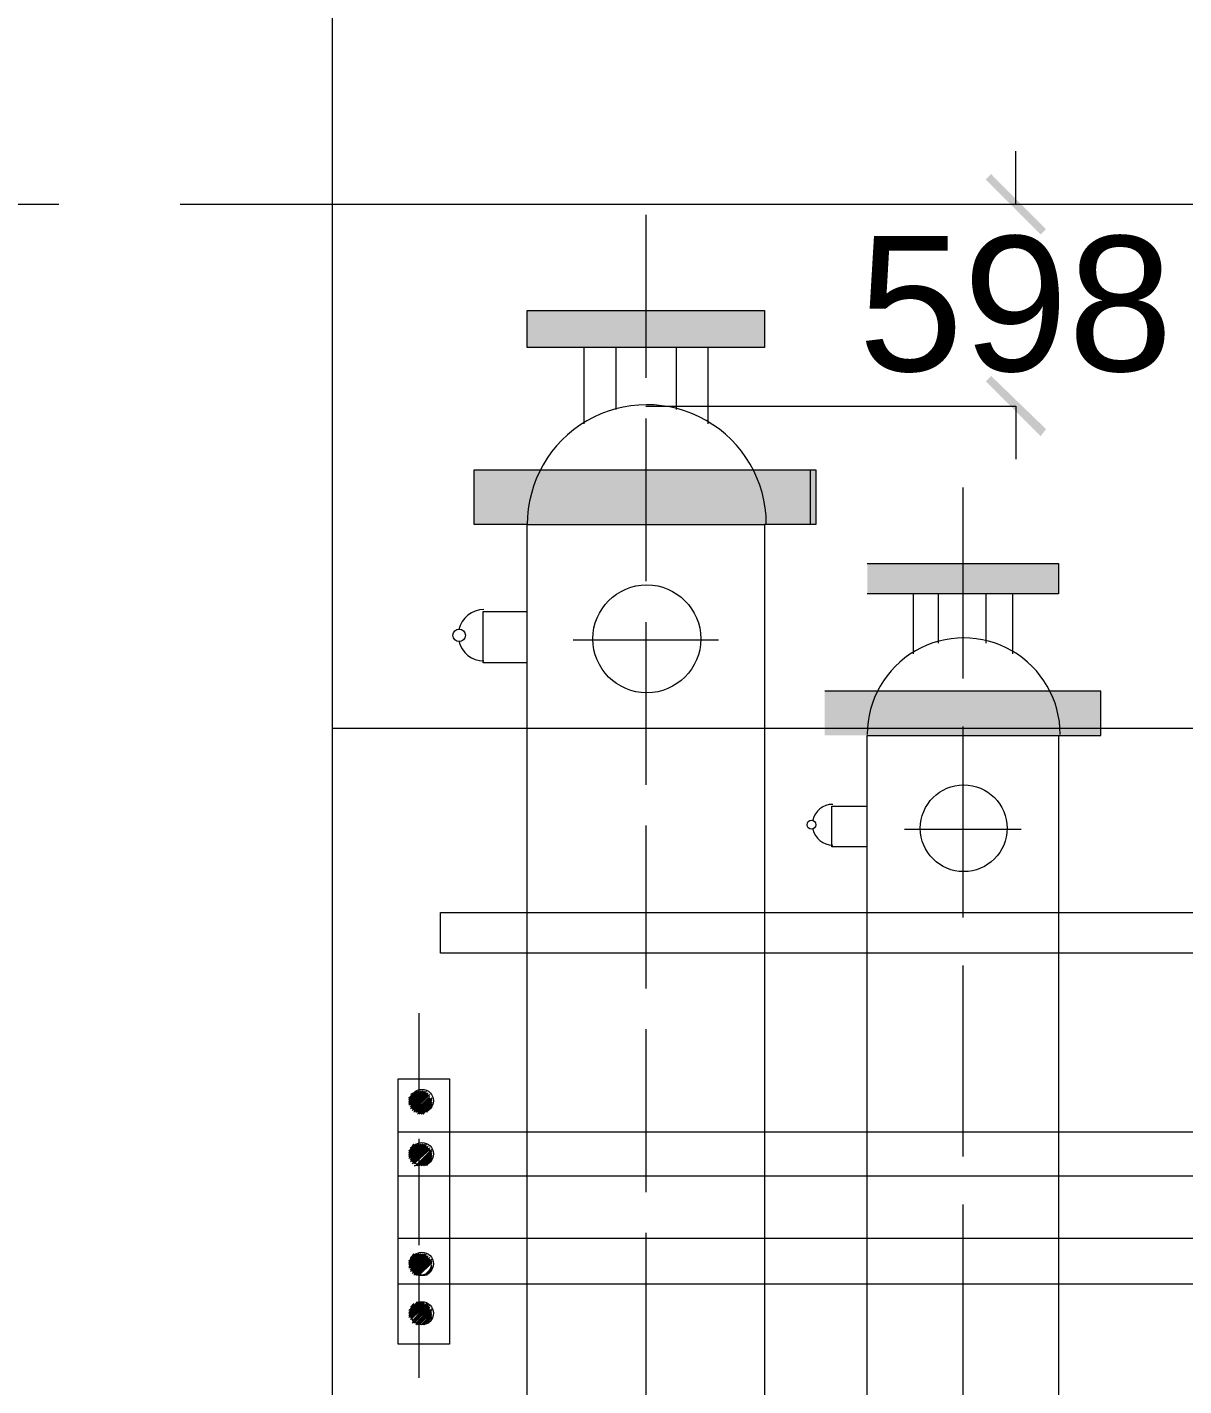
# Model space of a CAD drawing. Header units: inches. Extents: x 2602 to 127694, y 109 to 91908.
# Drawn here: x 18421 to 20564, y 29485 to 32002 of the extents above; entities that cross this region are included whole.
import ezdxf

# ---------------------------------------------------------------- set-up
doc = ezdxf.new("R2010")
doc.units = ezdxf.units.IN
doc.header["$MEASUREMENT"] = 0
doc.linetypes.add('PDF_IMPORT', pattern=[1, 0.8, -0.2])
doc.layers.add('PDF_Geometry', color=7, linetype='Continuous')
doc.layers.add('PDF_Solid Fills', color=7, linetype='Continuous', true_color=0x724639)
doc.layers.add('PDF_Text', color=230, linetype='Continuous', true_color=0xff007f)
doc.styles.add('PDF Arial', font='arial.ttf')

msp = doc.modelspace()

# ---------------------------------------------------------------- hatches: boundary and pattern name
at = {"layer": 'PDF_Solid Fills', "true_color": 0x00b8b8, "transparency": 33554559}
for points in [[(20206.9, 31730.1), (20197, 31720.2), (20298.7, 31618.5), (20308.5, 31628.4)], [(20298.7, 31244.6), (20308.5, 31257.7), (20206.9, 31356.1), (20197, 31346.3)]]:
    msp.add_hatch(color=132, dxfattribs=at).paths.add_polyline_path(points)
at = {"layer": 'PDF_Solid Fills', "true_color": 0x5bb8b8, "transparency": 33554559}
for points in [[(19787, 31477.5), (19347.5, 31477.5), (19347.5, 31408.6), (19787, 31408.6)], [(19882.1, 31182.3), (19249.1, 31182.3), (19249.1, 31080.6), (19882.1, 31080.6)], [(20331.5, 31008.4), (19977.2, 31008.4), (19977.2, 30952.7), (20331.5, 30952.7)], [(20410.2, 30772.2), (19898.5, 30772.2), (19898.5, 30690.2), (20410.2, 30690.2)]]:
    msp.add_hatch(color=123, dxfattribs=at).paths.add_polyline_path(points)

# ---------------------------------------------------------------- linework, layer by layer
at = {"layer": 'PDF_Geometry', "color": 132, "lineweight": 0, "true_color": 0x00b8b8}
for points in [[(18986.6, 30703.4), (18986.6, 32294.2), (17307.2, 32294.2), (17307.2, 30703.4)], [(19567.2, 31674.3), (20252.8, 31674.3), (20252.8, 31772.7)], [(19567.2, 31674.3), (19567.2, 31674.3)], [(20252.8, 31674.3), (20252.8, 31674.3)], [(19567.2, 31300.3), (20252.8, 31300.3), (20252.8, 31201.9)], [(19567.2, 31300.3), (19567.2, 31300.3)], [(18986.6, 30703.4), (18986.6, 30703.4)]]:
    msp.add_lwpolyline(points, dxfattribs=at)
at = {"layer": 'PDF_Geometry', "color": 30, "linetype": 'PDF_IMPORT', "lineweight": 0, "ltscale": 1125.093782, "true_color": 0xff7f00}
msp.add_lwpolyline([(11954, 31674.3), (103309.6, 31674.3)], dxfattribs=at)
at = {"layer": 'PDF_Geometry', "linetype": 'PDF_IMPORT', "lineweight": 0, "ltscale": 377.218032}
msp.add_lwpolyline([(19567.2, 31654.6), (19567.2, 26829.5)], dxfattribs=at)
at = {"layer": 'PDF_Geometry', "color": 123, "lineweight": 0, "true_color": 0x5bb8b8}
for points in [[(19567.2, 31477.5), (19787, 31477.5), (19787, 31408.6), (19567.2, 31408.6), (19347.5, 31408.6), (19347.5, 31477.5)], [(19347.5, 31080.6), (19787, 31080.6), (19787, 27226.4), (19347.5, 27226.4)], [(19977.2, 30690.2), (20331.5, 30690.2), (20331.5, 27587.2), (19977.2, 27587.2)]]:
    msp.add_lwpolyline(points, close=True, dxfattribs=at)
for points in [[(19452.4, 31408.6), (19452.4, 31267.5)], [(19511.5, 31408.6), (19511.5, 31293.8)], [(19623, 31408.6), (19623, 31293.8)], [(19682, 31408.6), (19682, 31267.5)], [(19872.3, 31080.6), (19872.3, 31182.3)], [(19977.2, 31008.4), (20154.4, 31008.4), (20331.5, 31008.4), (20331.5, 30952.7), (20154.4, 30952.7), (19977.2, 30952.7)], [(20062.5, 30952.7), (20062.5, 30841.1)], [(20108.5, 30952.7), (20108.5, 30860.8)], [(20197, 30952.7), (20197, 30860.8)], [(20246.2, 30952.7), (20246.2, 30841.1)], [(19347.5, 30824.7), (19265.5, 30824.7), (19265.5, 30919.9), (19347.5, 30919.9)], [(20331.5, 30690.2), (20410.2, 30690.2), (20410.2, 30772.2), (19898.5, 30772.2)], [(19977.2, 30483.6), (19911.6, 30483.6), (19911.6, 30559), (19977.2, 30559)]]:
    msp.add_lwpolyline(points, dxfattribs=at)
msp.add_lwpolyline([(19790.3, 31082.2, 1.000002), (19347.5, 31080.6), (19249.1, 31080.6), (19249.1, 31182.3), (19882.1, 31182.3), (19882.1, 31080.6), (19787, 31080.6)], format="xyb", dxfattribs=at)
at = {"layer": 'PDF_Geometry', "linetype": 'PDF_IMPORT', "lineweight": 0, "ltscale": 442.821168}
msp.add_lwpolyline([(20154.4, 31149.5), (20154.4, 27265.8)], dxfattribs=at)
at = {"layer": 'PDF_Geometry', "lineweight": 0}
for points in [[(19432.7, 30867.4), (19701.7, 30867.4)], [(20046.1, 30516.4), (20262.6, 30516.4)]]:
    msp.add_lwpolyline(points, dxfattribs=at)
at = {"layer": 'PDF_Geometry', "color": 13, "lineweight": 0, "true_color": 0xb85b5b}
msp.add_lwpolyline([(18986.6, 30703.4), (21679.6, 30703.4), (21679.6, 27787.3), (18986.6, 27787.3)], close=True, dxfattribs=at)
at = {"layer": 'PDF_Geometry', "lineweight": 0}
msp.add_lwpolyline([(19186.7, 30362.2), (21496, 30362.2), (21496, 30286.8), (19186.7, 30286.8)], close=True, dxfattribs=at)
at = {"layer": 'PDF_Geometry', "linetype": 'PDF_IMPORT', "lineweight": 0, "ltscale": 246.01176}
msp.add_lwpolyline([(19147.4, 29499.5), (19147.4, 30175.3)], dxfattribs=at)
at = {"layer": 'PDF_Geometry', "color": 242, "lineweight": 0, "true_color": 0xdd0037}
for points in [[(19108, 30053.9), (19203.1, 30053.9), (19203.1, 29561.9), (19108, 29561.9)], [(19127.7, 30011.2), (19147.4, 30030.9), (19127.7, 30011.2), (19147.4, 30030.9), (19127.7, 30011.2), (19147.4, 30030.9), (19127.7, 30011.2), (19147.4, 30030.9), (19127.7, 30011.2), (19147.4, 30030.9), (19127.7, 30011.2), (19150.6, 30030.9), (19127.7, 30011.2), (19150.6, 30030.9), (19127.7, 30011.2), (19150.6, 30030.9), (19127.7, 30011.2), (19150.6, 30030.9)], [(19131, 30021.1), (19137.5, 30027.6), (19131, 30021.1), (19137.5, 30027.6), (19131, 30021.1), (19140.8, 30027.6), (19131, 30021.1), (19140.8, 30030.9)], [(19137.5, 29991.6), (19167, 30021.1), (19137.5, 29991.6), (19167, 30021.1), (19137.5, 29991.6), (19167, 30021.1), (19137.5, 29991.6), (19167, 30021.1), (19137.5, 29991.6), (19167, 30021.1), (19137.5, 29991.6), (19167, 30021.1), (19137.5, 29991.6), (19167, 30021.1), (19137.5, 29991.6), (19167, 30021.1), (19137.5, 29991.6), (19167, 30021.1)], [(19144.1, 29991.6), (19170.3, 30014.5), (19144.1, 29991.6), (19170.3, 30014.5)], [(19150.6, 29988.3), (19170.3, 30008), (19150.6, 29988.3), (19170.3, 30008), (19150.6, 29988.3), (19170.3, 30008), (19150.6, 29988.3), (19170.3, 30008), (19150.6, 29988.3), (19170.3, 30008)], [(19127.7, 29916.1), (19144.1, 29932.5), (19127.7, 29916.1), (19144.1, 29932.5), (19127.7, 29916.1), (19144.1, 29932.5), (19127.7, 29916.1), (19147.4, 29932.5), (19127.7, 29916.1), (19147.4, 29932.5), (19127.7, 29916.1), (19147.4, 29932.5), (19127.7, 29916.1), (19147.4, 29932.5), (19127.7, 29916.1), (19147.4, 29932.5)], [(19131, 29903), (19160.5, 29929.2), (19131, 29903), (19160.5, 29929.2)], [(19140.8, 29893.2), (19170.3, 29919.4), (19140.8, 29893.2), (19170.3, 29919.4), (19140.8, 29893.2), (19170.3, 29919.4), (19140.8, 29893.2), (19170.3, 29919.4), (19140.8, 29893.2), (19170.3, 29919.4)], [(19144.1, 29893.2), (19170.3, 29916.1), (19144.1, 29893.2), (19170.3, 29916.1), (19144.1, 29893.2), (19170.3, 29916.1), (19144.1, 29893.2), (19170.3, 29916.1)], [(19131, 29719.3), (19137.5, 29729.2), (19131, 29719.3), (19140.8, 29729.2), (19131, 29719.3), (19140.8, 29729.2), (19131, 29719.3), (19140.8, 29729.2)], [(19140.8, 29689.8), (19170.3, 29716), (19140.8, 29689.8), (19170.3, 29716), (19140.8, 29689.8), (19170.3, 29716), (19140.8, 29689.8), (19170.3, 29716)], [(19131, 29627.5), (19140.8, 29637.3), (19131, 29627.5), (19140.8, 29637.3), (19131, 29627.5), (19140.8, 29637.3), (19131, 29627.5), (19140.8, 29637.3), (19131, 29627.5), (19140.8, 29637.3)]]:
    msp.add_lwpolyline(points, close=True, dxfattribs=at)
for points in [[(19131, 30017.8), (19140.8, 30030.9), (19131, 30017.8), (19140.8, 30030.9), (19131, 30017.8), (19140.8, 30030.9), (19131, 30017.8), (19144.1, 30030.9), (19131, 30017.8), (19144.1, 30030.9), (19127.7, 30017.8), (19144.1, 30030.9), (19127.7, 30014.5), (19144.1, 30030.9), (19127.7, 30014.5), (19144.1, 30030.9), (19127.7, 30014.5), (19144.1, 30030.9), (19127.7, 30014.5), (19144.1, 30030.9), (19127.7, 30014.5), (19147.4, 30030.9), (19127.7, 30014.5), (19147.4, 30030.9), (19127.7, 30014.5), (19147.4, 30030.9), (19127.7, 30014.5)], [(19127.7, 30008), (19150.6, 30030.9), (19127.7, 30008), (19150.6, 30030.9), (19127.7, 30008), (19150.6, 30030.9), (19127.7, 30008), (19150.6, 30030.9), (19127.7, 30008), (19150.6, 30030.9), (19127.7, 30008), (19150.6, 30030.9), (19127.7, 30008), (19153.9, 30030.9), (19127.7, 30008), (19153.9, 30030.9), (19127.7, 30008), (19153.9, 30030.9), (19127.7, 30008), (19153.9, 30030.9), (19127.7, 30008), (19153.9, 30030.9), (19127.7, 30004.7), (19153.9, 30030.9), (19127.7, 30004.7), (19153.9, 30030.9), (19127.7, 30004.7), (19153.9, 30030.9), (19127.7, 30004.7), (19153.9, 30030.9), (19127.7, 30004.7), (19153.9, 30030.9), (19127.7, 30004.7), (19153.9, 30030.9), (19127.7, 30004.7), (19157.2, 30030.9), (19127.7, 30004.7), (19157.2, 30030.9), (19131, 30004.7), (19157.2, 30030.9), (19131, 30004.7), (19157.2, 30030.9), (19131, 30004.7), (19157.2, 30030.9), (19131, 30004.7), (19157.2, 30030.9), (19131, 30001.4), (19157.2, 30030.9), (19131, 30001.4), (19157.2, 30030.9), (19131, 30001.4), (19157.2, 30030.9), (19131, 30001.4), (19157.2, 30030.9), (19131, 30001.4), (19157.2, 30030.9), (19131, 30001.4), (19157.2, 30030.9), (19131, 30001.4), (19157.2, 30030.9), (19131, 30001.4), (19160.5, 30030.9), (19131, 30001.4), (19160.5, 30030.9)], [(19134.2, 30024.4), (19137.5, 30027.6), (19131, 30024.4)], [(19131, 30001.4), (19160.5, 30027.6), (19131, 30001.4), (19160.5, 30027.6), (19131, 30001.4), (19160.5, 30027.6), (19131, 30001.4), (19160.5, 30027.6), (19131, 30001.4), (19160.5, 30027.6), (19131, 29998.1), (19160.5, 30027.6), (19131, 29998.1), (19160.5, 30027.6), (19131, 29998.1), (19160.5, 30027.6), (19131, 29998.1), (19160.5, 30027.6), (19131, 29998.1), (19160.5, 30027.6), (19131, 29998.1), (19160.5, 30027.6), (19131, 29998.1), (19160.5, 30027.6), (19131, 29998.1), (19160.5, 30027.6), (19131, 29998.1), (19160.5, 30027.6)], [(19131, 29998.1), (19163.8, 30027.6), (19134.2, 29998.1), (19163.8, 30027.6), (19134.2, 29998.1), (19163.8, 30027.6), (19134.2, 29998.1), (19163.8, 30027.6), (19134.2, 29998.1), (19163.8, 30027.6), (19134.2, 29998.1), (19163.8, 30027.6), (19134.2, 29998.1), (19163.8, 30027.6), (19134.2, 29998.1)], [(19134.2, 29994.8), (19163.8, 30027.6), (19134.2, 29994.8), (19163.8, 30027.6), (19134.2, 29994.8), (19163.8, 30024.4), (19134.2, 29994.8), (19163.8, 30024.4), (19134.2, 29994.8), (19163.8, 30024.4), (19134.2, 29994.8), (19163.8, 30024.4), (19134.2, 29994.8), (19163.8, 30024.4), (19134.2, 29994.8), (19163.8, 30024.4), (19134.2, 29994.8), (19163.8, 30024.4), (19134.2, 29994.8), (19163.8, 30024.4), (19134.2, 29994.8), (19163.8, 30024.4), (19134.2, 29994.8), (19167, 30024.4), (19134.2, 29994.8), (19167, 30024.4), (19137.5, 29994.8), (19167, 30024.4), (19137.5, 29994.8), (19167, 30024.4), (19137.5, 29994.8), (19167, 30024.4), (19137.5, 29994.8), (19167, 30024.4), (19137.5, 29994.8), (19167, 30024.4), (19137.5, 29994.8), (19167, 30024.4), (19137.5, 29994.8), (19167, 30024.4)], [(19140.8, 29991.6), (19167, 30021.1), (19140.8, 29991.6), (19167, 30021.1), (19140.8, 29991.6), (19167, 30021.1), (19140.8, 29991.6), (19167, 30021.1), (19140.8, 29991.6), (19167, 30021.1), (19140.8, 29991.6), (19167, 30021.1)], [(19167, 30017.8), (19140.8, 29991.6), (19170.3, 30017.8), (19140.8, 29991.6), (19170.3, 30017.8), (19140.8, 29991.6), (19170.3, 30017.8), (19140.8, 29991.6), (19170.3, 30017.8), (19140.8, 29991.6), (19170.3, 30017.8), (19140.8, 29991.6), (19170.3, 30017.8), (19140.8, 29991.6), (19170.3, 30017.8), (19140.8, 29991.6), (19170.3, 30017.8), (19144.1, 29991.6), (19170.3, 30017.8), (19144.1, 29991.6), (19170.3, 30017.8), (19144.1, 29991.6), (19170.3, 30017.8), (19144.1, 29991.6), (19170.3, 30017.8), (19144.1, 29991.6), (19170.3, 30017.8)], [(19144.1, 29988.3), (19170.3, 30014.5), (19144.1, 29988.3), (19170.3, 30014.5), (19144.1, 29988.3), (19170.3, 30014.5), (19144.1, 29988.3), (19170.3, 30014.5), (19144.1, 29988.3), (19170.3, 30014.5), (19147.4, 29988.3), (19170.3, 30014.5), (19147.4, 29988.3), (19170.3, 30014.5), (19147.4, 29988.3), (19170.3, 30014.5), (19147.4, 29988.3), (19170.3, 30014.5), (19147.4, 29988.3), (19170.3, 30011.2), (19147.4, 29988.3), (19170.3, 30011.2), (19147.4, 29988.3), (19170.3, 30011.2), (19147.4, 29988.3), (19170.3, 30011.2), (19147.4, 29988.3), (19170.3, 30011.2), (19147.4, 29988.3), (19170.3, 30011.2), (19147.4, 29988.3)], [(19150.6, 29988.3), (19170.3, 30011.2), (19150.6, 29988.3), (19170.3, 30011.2), (19150.6, 29988.3), (19170.3, 30011.2), (19150.6, 29988.3), (19170.3, 30011.2)], [(19153.9, 29988.3), (19170.3, 30008), (19153.9, 29988.3), (19170.3, 30008), (19153.9, 29988.3), (19170.3, 30008), (19153.9, 29988.3), (19170.3, 30004.7), (19153.9, 29988.3), (19170.3, 30004.7), (19153.9, 29988.3), (19170.3, 30004.7), (19153.9, 29991.6), (19170.3, 30004.7), (19153.9, 29991.6), (19170.3, 30004.7), (19157.2, 29991.6), (19170.3, 30004.7), (19157.2, 29991.6), (19170.3, 30004.7), (19157.2, 29991.6), (19170.3, 30001.4), (19157.2, 29991.6), (19170.3, 30001.4), (19157.2, 29991.6), (19170.3, 30001.4)], [(19157.2, 29991.6), (19167, 30001.4), (19160.5, 29991.6), (19167, 30001.4), (19160.5, 29991.6), (19167, 29998.1), (19160.5, 29991.6), (19167, 29998.1), (19160.5, 29991.6)], [(19163.8, 29994.8), (19167, 29998.1), (19163.8, 29994.8)], [(19131, 29919.4), (19140.8, 29932.5), (19131, 29919.4), (19140.8, 29932.5), (19131, 29919.4), (19144.1, 29932.5), (19131, 29919.4), (19144.1, 29932.5), (19127.7, 29919.4), (19144.1, 29932.5), (19127.7, 29919.4), (19144.1, 29932.5), (19127.7, 29919.4)], [(19127.7, 29912.8), (19147.4, 29932.5), (19127.7, 29912.8), (19147.4, 29932.5), (19127.7, 29912.8), (19147.4, 29932.5), (19127.7, 29912.8), (19150.6, 29932.5), (19127.7, 29912.8), (19150.6, 29932.5), (19127.7, 29912.8), (19150.6, 29932.5), (19127.7, 29912.8), (19150.6, 29932.5), (19127.7, 29912.8), (19150.6, 29932.5), (19127.7, 29912.8), (19150.6, 29932.5), (19127.7, 29912.8), (19150.6, 29932.5), (19127.7, 29909.6), (19150.6, 29932.5), (19127.7, 29909.6), (19150.6, 29932.5), (19127.7, 29909.6), (19150.6, 29932.5), (19127.7, 29909.6), (19153.9, 29932.5), (19127.7, 29909.6), (19153.9, 29932.5), (19127.7, 29909.6), (19153.9, 29932.5), (19127.7, 29909.6), (19153.9, 29932.5), (19127.7, 29909.6), (19153.9, 29932.5), (19127.7, 29909.6), (19153.9, 29932.5), (19127.7, 29909.6), (19153.9, 29932.5), (19127.7, 29909.6)], [(19127.7, 29906.3), (19153.9, 29932.5), (19127.7, 29906.3), (19153.9, 29932.5), (19127.7, 29906.3), (19153.9, 29932.5), (19127.7, 29906.3), (19153.9, 29932.5), (19127.7, 29906.3), (19157.2, 29932.5), (19127.7, 29906.3), (19157.2, 29932.5), (19131, 29906.3), (19157.2, 29932.5), (19131, 29906.3), (19157.2, 29932.5), (19131, 29906.3), (19157.2, 29932.5), (19131, 29906.3), (19157.2, 29932.5), (19131, 29906.3), (19157.2, 29932.5), (19131, 29906.3), (19157.2, 29932.5), (19131, 29906.3), (19157.2, 29932.5), (19131, 29903), (19157.2, 29932.5), (19131, 29903), (19157.2, 29932.5), (19131, 29903), (19157.2, 29932.5), (19131, 29903), (19157.2, 29932.5), (19131, 29903), (19160.5, 29932.5), (19131, 29903), (19160.5, 29932.5), (19131, 29903), (19160.5, 29932.5), (19131, 29903), (19160.5, 29932.5), (19131, 29903), (19160.5, 29932.5), (19131, 29903), (19160.5, 29932.5), (19131, 29903), (19160.5, 29932.5), (19131, 29903), (19160.5, 29932.5)], [(19134.2, 29926), (19137.5, 29929.2), (19131, 29926), (19137.5, 29929.2), (19131, 29922.7), (19137.5, 29932.5), (19131, 29922.7), (19140.8, 29932.5), (19131, 29922.7), (19140.8, 29932.5), (19131, 29922.7), (19140.8, 29932.5), (19131, 29922.7)], [(19134.2, 29899.7), (19163.8, 29929.2), (19134.2, 29899.7), (19163.8, 29929.2), (19134.2, 29899.7), (19163.8, 29929.2), (19134.2, 29899.7), (19163.8, 29929.2), (19134.2, 29899.7), (19163.8, 29929.2), (19134.2, 29899.7), (19163.8, 29929.2), (19134.2, 29899.7), (19163.8, 29929.2), (19134.2, 29899.7), (19163.8, 29929.2), (19134.2, 29899.7), (19163.8, 29929.2), (19134.2, 29899.7), (19163.8, 29929.2), (19134.2, 29899.7), (19163.8, 29929.2), (19131, 29899.7), (19160.5, 29929.2), (19131, 29899.7), (19160.5, 29929.2), (19131, 29899.7), (19160.5, 29929.2), (19131, 29899.7), (19160.5, 29929.2), (19131, 29899.7), (19160.5, 29929.2), (19131, 29899.7), (19160.5, 29929.2)], [(19163.8, 29926), (19134.2, 29896.4), (19163.8, 29926), (19134.2, 29896.4), (19163.8, 29926), (19134.2, 29896.4), (19163.8, 29926), (19134.2, 29896.4), (19163.8, 29926), (19134.2, 29896.4), (19163.8, 29929.2), (19134.2, 29896.4), (19163.8, 29929.2), (19134.2, 29896.4), (19163.8, 29929.2)], [(19134.2, 29896.4), (19167, 29926), (19134.2, 29896.4), (19167, 29926), (19137.5, 29896.4), (19167, 29926), (19137.5, 29896.4), (19167, 29926), (19137.5, 29896.4), (19167, 29926), (19137.5, 29896.4), (19167, 29926), (19137.5, 29896.4), (19167, 29926), (19137.5, 29896.4), (19167, 29926), (19137.5, 29896.4), (19167, 29926), (19137.5, 29896.4), (19167, 29926), (19137.5, 29896.4), (19167, 29926), (19137.5, 29896.4), (19167, 29926), (19137.5, 29896.4), (19167, 29922.7), (19137.5, 29896.4), (19167, 29922.7), (19137.5, 29896.4)], [(19140.8, 29893.2), (19170.3, 29922.7), (19140.8, 29893.2), (19170.3, 29922.7), (19140.8, 29893.2), (19170.3, 29922.7)], [(19144.1, 29893.2), (19170.3, 29919.4), (19144.1, 29893.2), (19170.3, 29919.4), (19144.1, 29893.2), (19170.3, 29919.4), (19144.1, 29893.2), (19170.3, 29919.4), (19144.1, 29893.2), (19170.3, 29919.4), (19144.1, 29893.2), (19170.3, 29919.4), (19144.1, 29893.2), (19170.3, 29919.4), (19144.1, 29893.2), (19170.3, 29919.4)], [(19147.4, 29893.2), (19170.3, 29916.1), (19147.4, 29893.2), (19170.3, 29916.1), (19147.4, 29893.2), (19170.3, 29916.1), (19147.4, 29893.2), (19170.3, 29916.1), (19147.4, 29893.2), (19170.3, 29916.1), (19147.4, 29893.2), (19170.3, 29916.1), (19147.4, 29893.2), (19170.3, 29916.1), (19147.4, 29893.2), (19170.3, 29912.8), (19147.4, 29893.2), (19170.3, 29912.8), (19147.4, 29893.2), (19170.3, 29912.8), (19147.4, 29893.2), (19170.3, 29912.8), (19150.6, 29893.2), (19170.3, 29912.8), (19150.6, 29893.2), (19170.3, 29912.8), (19150.6, 29893.2), (19170.3, 29912.8), (19150.6, 29893.2), (19170.3, 29912.8), (19150.6, 29893.2), (19170.3, 29912.8), (19150.6, 29893.2), (19170.3, 29909.6), (19150.6, 29893.2), (19170.3, 29909.6), (19150.6, 29893.2), (19170.3, 29909.6), (19150.6, 29893.2)], [(19153.9, 29893.2), (19170.3, 29909.6), (19153.9, 29893.2), (19170.3, 29909.6), (19153.9, 29893.2), (19170.3, 29909.6), (19153.9, 29893.2), (19170.3, 29909.6), (19153.9, 29893.2), (19170.3, 29909.6), (19153.9, 29893.2), (19170.3, 29906.3), (19153.9, 29893.2), (19170.3, 29906.3), (19153.9, 29893.2), (19170.3, 29906.3), (19157.2, 29893.2), (19170.3, 29906.3), (19157.2, 29893.2), (19170.3, 29906.3), (19157.2, 29893.2), (19170.3, 29906.3), (19157.2, 29893.2), (19170.3, 29903), (19157.2, 29893.2), (19170.3, 29903)], [(19157.2, 29893.2), (19167, 29903), (19160.5, 29893.2), (19167, 29903), (19160.5, 29893.2), (19167, 29903), (19160.5, 29896.4), (19167, 29899.7), (19160.5, 29896.4)], [(19163.8, 29896.4), (19167, 29899.7), (19163.8, 29896.4)], [(19131, 29716), (19140.8, 29729.2), (19131, 29716), (19140.8, 29729.2), (19131, 29716), (19144.1, 29729.2), (19131, 29716), (19144.1, 29729.2), (19127.7, 29716), (19144.1, 29729.2), (19127.7, 29716), (19144.1, 29729.2), (19127.7, 29716), (19144.1, 29729.2), (19127.7, 29712.8), (19144.1, 29729.2), (19127.7, 29712.8), (19144.1, 29729.2), (19127.7, 29712.8), (19147.4, 29729.2), (19127.7, 29712.8), (19147.4, 29729.2), (19127.7, 29712.8), (19147.4, 29729.2), (19127.7, 29712.8), (19147.4, 29729.2), (19127.7, 29712.8), (19147.4, 29729.2), (19127.7, 29712.8), (19147.4, 29729.2), (19127.7, 29709.5), (19147.4, 29729.2), (19127.7, 29709.5), (19147.4, 29729.2), (19127.7, 29709.5), (19150.6, 29729.2), (19127.7, 29709.5), (19150.6, 29729.2), (19127.7, 29709.5), (19150.6, 29729.2), (19127.7, 29709.5), (19150.6, 29729.2), (19127.7, 29709.5), (19150.6, 29729.2), (19127.7, 29709.5), (19150.6, 29729.2), (19127.7, 29709.5), (19150.6, 29729.2), (19127.7, 29706.2), (19150.6, 29729.2), (19127.7, 29706.2), (19150.6, 29729.2), (19127.7, 29706.2), (19150.6, 29729.2), (19127.7, 29706.2), (19153.9, 29729.2), (19127.7, 29706.2), (19153.9, 29729.2), (19127.7, 29706.2), (19153.9, 29729.2), (19127.7, 29706.2), (19153.9, 29729.2), (19127.7, 29706.2), (19153.9, 29729.2), (19127.7, 29706.2), (19153.9, 29729.2), (19127.7, 29706.2), (19153.9, 29729.2), (19127.7, 29706.2), (19153.9, 29729.2), (19127.7, 29702.9), (19153.9, 29729.2), (19127.7, 29702.9), (19153.9, 29729.2), (19127.7, 29702.9), (19153.9, 29729.2), (19127.7, 29702.9), (19157.2, 29729.2), (19127.7, 29702.9), (19157.2, 29729.2), (19131, 29702.9), (19157.2, 29729.2), (19131, 29702.9), (19157.2, 29729.2), (19131, 29702.9), (19157.2, 29729.2), (19131, 29702.9), (19157.2, 29729.2), (19131, 29702.9), (19157.2, 29729.2), (19131, 29702.9), (19157.2, 29729.2), (19131, 29702.9), (19157.2, 29729.2), (19131, 29702.9)], [(19160.5, 29725.9), (19131, 29696.4), (19160.5, 29725.9), (19131, 29696.4), (19160.5, 29725.9), (19131, 29696.4), (19160.5, 29725.9), (19131, 29696.4), (19160.5, 29725.9), (19131, 29696.4), (19160.5, 29725.9), (19131, 29699.6), (19160.5, 29725.9), (19131, 29699.6), (19157.2, 29729.2), (19131, 29699.6), (19157.2, 29729.2), (19131, 29699.6), (19157.2, 29729.2), (19131, 29699.6), (19157.2, 29729.2), (19131, 29699.6), (19160.5, 29729.2), (19131, 29699.6), (19160.5, 29729.2), (19131, 29699.6), (19160.5, 29729.2), (19131, 29699.6), (19160.5, 29729.2), (19131, 29699.6), (19160.5, 29729.2), (19131, 29699.6), (19160.5, 29729.2), (19131, 29699.6), (19160.5, 29729.2), (19131, 29699.6), (19160.5, 29729.2), (19131, 29699.6), (19160.5, 29729.2)], [(19134.2, 29722.6), (19137.5, 29725.9), (19131, 29722.6), (19137.5, 29725.9), (19131, 29722.6)], [(19131, 29696.4), (19163.8, 29725.9), (19134.2, 29696.4), (19163.8, 29725.9), (19134.2, 29696.4), (19163.8, 29725.9), (19134.2, 29696.4), (19163.8, 29725.9), (19134.2, 29696.4), (19163.8, 29725.9), (19134.2, 29696.4), (19163.8, 29725.9), (19134.2, 29696.4), (19163.8, 29725.9), (19134.2, 29696.4), (19163.8, 29725.9), (19134.2, 29696.4), (19163.8, 29725.9), (19134.2, 29696.4), (19163.8, 29725.9), (19134.2, 29696.4), (19163.8, 29725.9), (19134.2, 29696.4), (19163.8, 29725.9), (19134.2, 29696.4)], [(19134.2, 29693.1), (19163.8, 29725.9), (19134.2, 29693.1), (19163.8, 29725.9), (19134.2, 29693.1), (19163.8, 29722.6), (19134.2, 29693.1), (19163.8, 29722.6), (19134.2, 29693.1), (19163.8, 29722.6), (19134.2, 29693.1), (19163.8, 29722.6), (19134.2, 29693.1), (19167, 29722.6), (19134.2, 29693.1), (19167, 29722.6), (19137.5, 29693.1), (19167, 29722.6), (19137.5, 29693.1), (19167, 29722.6), (19137.5, 29693.1), (19167, 29722.6), (19137.5, 29693.1), (19167, 29722.6), (19137.5, 29693.1), (19167, 29722.6), (19137.5, 29693.1), (19167, 29722.6), (19137.5, 29693.1), (19167, 29722.6), (19137.5, 29693.1), (19167, 29722.6), (19137.5, 29693.1), (19167, 29722.6), (19137.5, 29693.1), (19167, 29722.6), (19137.5, 29693.1), (19167, 29722.6)], [(19137.5, 29693.1), (19167, 29719.3), (19137.5, 29693.1), (19167, 29719.3), (19137.5, 29693.1), (19167, 29719.3), (19137.5, 29689.8), (19167, 29719.3), (19137.5, 29689.8), (19167, 29719.3), (19137.5, 29689.8)], [(19140.8, 29689.8), (19167, 29719.3), (19140.8, 29689.8), (19167, 29719.3), (19140.8, 29689.8), (19167, 29719.3), (19140.8, 29689.8), (19167, 29719.3), (19140.8, 29689.8), (19167, 29719.3), (19140.8, 29689.8), (19167, 29719.3), (19140.8, 29689.8), (19170.3, 29719.3), (19140.8, 29689.8), (19170.3, 29719.3), (19140.8, 29689.8), (19170.3, 29719.3), (19140.8, 29689.8), (19170.3, 29719.3)], [(19144.1, 29689.8), (19170.3, 29716), (19144.1, 29689.8), (19170.3, 29716), (19144.1, 29689.8), (19170.3, 29716), (19144.1, 29689.8), (19170.3, 29716), (19144.1, 29689.8), (19170.3, 29716), (19144.1, 29689.8), (19170.3, 29716), (19144.1, 29689.8), (19170.3, 29716), (19144.1, 29689.8), (19170.3, 29716), (19144.1, 29689.8), (19170.3, 29712.8), (19144.1, 29689.8), (19170.3, 29712.8), (19144.1, 29689.8), (19170.3, 29712.8), (19144.1, 29689.8), (19170.3, 29712.8), (19147.4, 29689.8), (19170.3, 29712.8), (19147.4, 29689.8), (19170.3, 29712.8), (19147.4, 29689.8), (19170.3, 29712.8), (19147.4, 29689.8), (19170.3, 29712.8), (19147.4, 29689.8), (19170.3, 29712.8), (19147.4, 29689.8), (19170.3, 29712.8), (19147.4, 29689.8), (19170.3, 29712.8)], [(19157.2, 29689.8), (19170.3, 29699.6), (19157.2, 29689.8), (19167, 29699.6), (19160.5, 29689.8), (19167, 29699.6), (19160.5, 29689.8), (19167, 29699.6), (19160.5, 29693.1), (19167, 29696.4), (19160.5, 29693.1)], [(19163.8, 29693.1), (19167, 29696.4), (19163.8, 29693.1)], [(19131, 29624.2), (19144.1, 29637.3), (19131, 29624.2), (19144.1, 29640.6), (19127.7, 29624.2), (19144.1, 29640.6), (19127.7, 29624.2), (19144.1, 29640.6), (19127.7, 29624.2), (19144.1, 29640.6), (19127.7, 29624.2), (19144.1, 29640.6), (19127.7, 29624.2), (19144.1, 29640.6), (19127.7, 29624.2)], [(19127.7, 29620.9), (19147.4, 29640.6), (19127.7, 29620.9), (19147.4, 29640.6), (19127.7, 29620.9), (19147.4, 29640.6), (19127.7, 29620.9), (19147.4, 29640.6), (19127.7, 29620.9), (19147.4, 29640.6), (19127.7, 29620.9), (19147.4, 29640.6), (19127.7, 29620.9), (19147.4, 29640.6), (19127.7, 29620.9), (19147.4, 29640.6), (19127.7, 29620.9), (19150.6, 29640.6), (19127.7, 29617.6), (19150.6, 29640.6), (19127.7, 29617.6), (19150.6, 29640.6), (19127.7, 29617.6), (19150.6, 29640.6), (19127.7, 29617.6), (19150.6, 29640.6), (19127.7, 29617.6), (19150.6, 29640.6), (19127.7, 29617.6), (19150.6, 29640.6), (19127.7, 29617.6), (19150.6, 29640.6), (19127.7, 29617.6), (19150.6, 29640.6), (19127.7, 29617.6), (19150.6, 29640.6), (19127.7, 29617.6)], [(19127.7, 29614.3), (19153.9, 29640.6), (19127.7, 29614.3), (19153.9, 29640.6), (19127.7, 29614.3), (19153.9, 29640.6), (19127.7, 29614.3), (19153.9, 29640.6), (19127.7, 29614.3), (19153.9, 29640.6), (19127.7, 29614.3), (19153.9, 29640.6), (19127.7, 29614.3), (19153.9, 29640.6), (19127.7, 29614.3), (19153.9, 29640.6), (19127.7, 29614.3), (19153.9, 29640.6), (19127.7, 29614.3), (19153.9, 29640.6), (19127.7, 29614.3), (19153.9, 29640.6), (19127.7, 29614.3), (19157.2, 29640.6), (19127.7, 29611.1), (19157.2, 29640.6), (19131, 29611.1), (19157.2, 29637.3), (19131, 29611.1), (19157.2, 29637.3), (19131, 29611.1), (19157.2, 29637.3), (19131, 29611.1), (19157.2, 29637.3), (19131, 29611.1), (19157.2, 29637.3), (19131, 29611.1), (19157.2, 29637.3), (19131, 29611.1), (19157.2, 29637.3), (19131, 29611.1), (19157.2, 29637.3), (19131, 29611.1), (19157.2, 29637.3), (19131, 29611.1), (19157.2, 29637.3), (19131, 29611.1), (19157.2, 29637.3), (19131, 29611.1), (19160.5, 29637.3), (19131, 29607.8), (19160.5, 29637.3), (19131, 29607.8), (19160.5, 29637.3), (19131, 29607.8), (19160.5, 29637.3), (19131, 29607.8), (19160.5, 29637.3), (19131, 29607.8), (19160.5, 29637.3), (19131, 29607.8), (19160.5, 29637.3), (19131, 29607.8), (19160.5, 29637.3), (19131, 29607.8), (19160.5, 29637.3), (19131, 29607.8), (19160.5, 29637.3), (19131, 29607.8), (19160.5, 29637.3), (19131, 29607.8), (19160.5, 29637.3), (19131, 29607.8), (19160.5, 29637.3), (19131, 29607.8), (19160.5, 29637.3), (19131, 29607.8), (19160.5, 29637.3), (19131, 29607.8), (19163.8, 29637.3), (19134.2, 29604.5), (19163.8, 29634), (19134.2, 29604.5), (19163.8, 29634), (19134.2, 29604.5), (19163.8, 29634), (19134.2, 29604.5), (19163.8, 29634), (19134.2, 29604.5), (19163.8, 29634), (19134.2, 29604.5), (19163.8, 29634), (19134.2, 29604.5), (19163.8, 29634), (19134.2, 29604.5), (19163.8, 29634), (19134.2, 29604.5), (19163.8, 29634), (19134.2, 29604.5), (19163.8, 29634), (19134.2, 29604.5), (19163.8, 29634), (19134.2, 29604.5), (19163.8, 29634), (19134.2, 29604.5), (19163.8, 29634), (19134.2, 29604.5), (19163.8, 29634), (19134.2, 29604.5), (19163.8, 29634), (19134.2, 29604.5), (19163.8, 29634), (19134.2, 29604.5), (19163.8, 29634), (19134.2, 29604.5), (19167, 29634), (19134.2, 29601.2), (19167, 29634), (19137.5, 29601.2), (19167, 29630.7), (19137.5, 29601.2), (19167, 29630.7), (19137.5, 29601.2), (19167, 29630.7), (19137.5, 29601.2), (19167, 29630.7), (19137.5, 29601.2), (19167, 29630.7), (19137.5, 29601.2), (19167, 29630.7), (19137.5, 29601.2), (19167, 29630.7), (19137.5, 29601.2), (19167, 29630.7), (19137.5, 29601.2), (19167, 29630.7), (19137.5, 29601.2), (19167, 29630.7), (19137.5, 29601.2), (19167, 29630.7), (19137.5, 29601.2), (19167, 29630.7), (19137.5, 29601.2), (19167, 29630.7), (19137.5, 29601.2), (19167, 29630.7), (19137.5, 29601.2), (19167, 29630.7), (19137.5, 29601.2), (19167, 29630.7)], [(19131, 29630.7), (19137.5, 29637.3), (19131, 29630.7), (19137.5, 29637.3), (19131, 29630.7), (19137.5, 29637.3)], [(19134.2, 29630.7), (19137.5, 29634)], [(19140.8, 29601.2), (19167, 29627.5), (19140.8, 29601.2), (19167, 29627.5), (19140.8, 29601.2), (19167, 29627.5), (19140.8, 29601.2), (19167, 29627.5), (19140.8, 29601.2), (19167, 29627.5), (19140.8, 29601.2), (19167, 29627.5), (19140.8, 29601.2), (19170.3, 29627.5), (19140.8, 29597.9), (19170.3, 29627.5), (19140.8, 29597.9), (19170.3, 29627.5), (19140.8, 29597.9), (19170.3, 29627.5), (19140.8, 29597.9), (19170.3, 29627.5), (19140.8, 29597.9), (19170.3, 29627.5), (19140.8, 29597.9), (19170.3, 29627.5), (19140.8, 29597.9), (19170.3, 29627.5)], [(19144.1, 29597.9), (19170.3, 29624.2), (19144.1, 29597.9), (19170.3, 29624.2), (19144.1, 29597.9), (19170.3, 29624.2), (19144.1, 29597.9), (19170.3, 29624.2), (19144.1, 29597.9), (19170.3, 29624.2), (19144.1, 29597.9), (19170.3, 29624.2), (19144.1, 29597.9), (19170.3, 29624.2), (19144.1, 29597.9), (19170.3, 29624.2), (19144.1, 29597.9), (19170.3, 29624.2), (19144.1, 29597.9), (19170.3, 29624.2), (19144.1, 29597.9), (19170.3, 29624.2), (19144.1, 29597.9), (19170.3, 29624.2), (19147.4, 29597.9), (19170.3, 29620.9), (19147.4, 29597.9), (19170.3, 29620.9), (19147.4, 29597.9), (19170.3, 29620.9), (19147.4, 29597.9), (19170.3, 29620.9), (19147.4, 29597.9), (19170.3, 29620.9), (19147.4, 29597.9), (19170.3, 29620.9), (19147.4, 29597.9), (19170.3, 29620.9), (19147.4, 29597.9), (19170.3, 29620.9), (19147.4, 29597.9), (19170.3, 29620.9), (19147.4, 29597.9), (19170.3, 29620.9), (19147.4, 29597.9)], [(19150.6, 29597.9), (19170.3, 29617.6), (19150.6, 29597.9), (19170.3, 29617.6), (19150.6, 29597.9), (19170.3, 29617.6), (19150.6, 29597.9), (19170.3, 29617.6), (19150.6, 29597.9), (19170.3, 29617.6), (19150.6, 29597.9), (19170.3, 29617.6), (19150.6, 29597.9), (19170.3, 29617.6), (19150.6, 29597.9), (19170.3, 29617.6), (19150.6, 29597.9), (19170.3, 29617.6)], [(19153.9, 29597.9), (19170.3, 29614.3), (19153.9, 29597.9), (19170.3, 29614.3), (19153.9, 29597.9), (19170.3, 29614.3), (19153.9, 29597.9), (19170.3, 29614.3), (19153.9, 29597.9), (19170.3, 29614.3), (19153.9, 29597.9), (19170.3, 29614.3), (19153.9, 29597.9), (19170.3, 29614.3), (19153.9, 29597.9), (19170.3, 29614.3)], [(19157.2, 29597.9), (19170.3, 29611.1), (19157.2, 29597.9), (19170.3, 29611.1), (19157.2, 29597.9), (19170.3, 29611.1), (19157.2, 29597.9), (19170.3, 29611.1), (19157.2, 29597.9), (19170.3, 29611.1), (19157.2, 29601.2), (19167, 29611.1)], [(19160.5, 29601.2), (19167, 29607.8), (19160.5, 29601.2), (19167, 29607.8), (19160.5, 29601.2), (19167, 29607.8), (19160.5, 29601.2), (19167, 29607.8)], [(19163.8, 29601.2), (19167, 29604.5), (19163.8, 29601.2)]]:
    msp.add_lwpolyline(points, dxfattribs=at)
at = {"layer": 'PDF_Geometry', "color": 244, "lineweight": 0, "true_color": 0x940025}
for points in [[(19108, 29955.5), (21571.4, 29955.5), (21571.4, 29873.5), (19108, 29873.5)], [(19108, 29758.7), (21571.4, 29758.7), (21571.4, 29673.4), (19108, 29673.4)]]:
    msp.add_lwpolyline(points, close=True, dxfattribs=at)
at = {"layer": 'PDF_Geometry', "color": 123, "lineweight": 0, "true_color": 0x5bb8b8}
for centre, radius in [((19568.9, 30869), 100), ((19221.2, 30875.6), 11.5), ((20156, 30518), 80.4), ((19873.9, 30524.6), 8.2)]:
    msp.add_circle(centre, radius, dxfattribs=at)
at = {"layer": 'PDF_Geometry', "color": 242, "lineweight": 0, "true_color": 0xdd0037}
for centre in [(19152.3, 30012.9), (19152.3, 29914.5), (19152.3, 29711.1), (19152.3, 29619.3)]:
    msp.add_circle(centre, 21.3, dxfattribs=at)
at = {"layer": 'PDF_Geometry', "color": 123, "lineweight": 0, "true_color": 0x5bb8b8}
for centre, radius, start, end in [((19267.1, 30875.6), 47.6, 90.0013, 167.3626), ((20156, 30691.9), 178.8, 359.9999, 180.0001), ((19267.1, 30875.6), 47.6, 192.6374, 269.9987), ((19913.3, 30524.6), 37.7, 89.9974, 167.3659), ((19913.3, 30524.6), 37.7, 192.634, 270.0026)]:
    msp.add_arc(centre, radius, start, end, dxfattribs=at)
at = {"layer": 'PDF_Geometry', "color": 242, "lineweight": 0, "true_color": 0xdd0037}
for centre, radius, start, end in [((19139.2, 29921), 27.9, 266.6335, 3.3665), ((19149, 29711.1), 21.4, 265.6013, 355.6013), ((19152.3, 29707.8), 18.1, 264.8056, 354.8056), ((19155.6, 29704.6), 14.9, 263.6598, 353.6598)]:
    msp.add_arc(centre, radius, start, end, dxfattribs=at)

# ---------------------------------------------------------------- texts
at = {"layer": 'PDF_Text', "color": 132, "true_color": 0x00b8b8, "insert": (19960.8, 31361.7), "char_height": 249.99, "attachment_point": 7, "style": 'PDF Arial'}
msp.add_mtext('598', dxfattribs=at)

doc.saveas('drawing.dxf')
